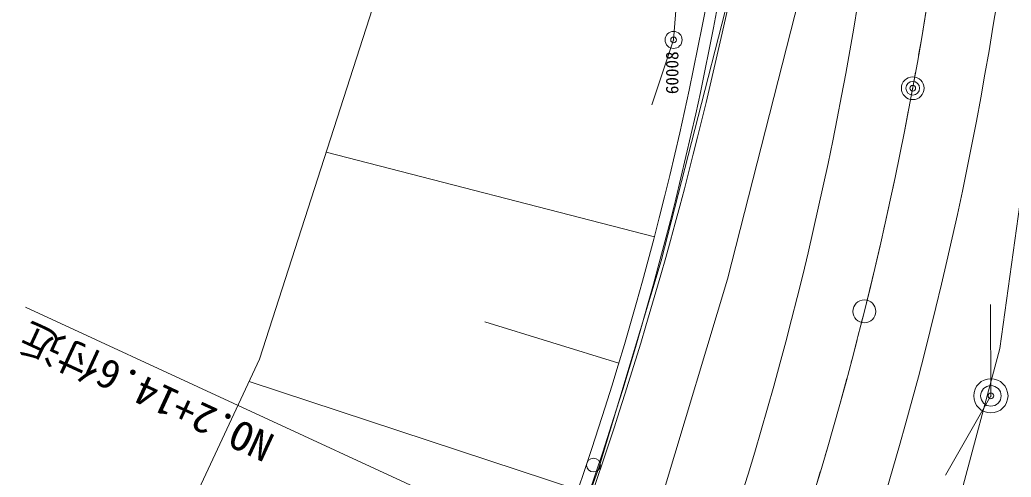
# Model space of a CAD drawing. Units: millimetres on the paper. Extents: x -427 to 422, y -327 to 297.
# Drawn here: x -288 to -201.2, y -80.8 to -40.7 of the extents above; entities that cross this region are included whole.
import ezdxf
from ezdxf.enums import TextEntityAlignment as Align

# ---------------------------------------------------------------- set-up
doc = ezdxf.new("R2010")
doc.units = ezdxf.units.MM
doc.header["$PDMODE"] = 32
doc.header["$PDSIZE"] = 0.5
doc.linetypes.add('USER3', pattern=[12, 7, -1.5, 2, -1.5])
doc.layers.add('0-8_S-SUV', color=33, linetype='Continuous', lineweight=13)
doc.styles.add('ＭＳ ゴシック', font='')
doc.styles.get('ＭＳ ゴシック').set_extended_font_data('MS Gothic')

msp = doc.modelspace()

# ---------------------------------------------------------------- linework, layer by layer
at = {"layer": '0-8_S-SUV'}
for p, q in [((-266.982, -70.469), (-254.37, -31.215)), ((-231.848, -61.843), (-225.198, -35.797)), ((-230.767, -42.506), (-230.326, -36.522)), ((-226.065, -63.449), (-219.256, -36.778)), ((-198.163, -40.122), (-202.23, -69.519)), ((-232.664, -48.198), (-230.767, -42.506)), ((-232.451, -59.749), (-261.155, -52.334)), ((-231.848, -61.843), (-237.27, -79.892)), ((-226.065, -63.449), (-231.576, -81.791)), ((-241.913, -86.961), (-287.47, -65.896)), ((-203.011, -73.674), (-203.03, -65.674)), ((-235.562, -70.824), (-247.28, -67.189)), ((-202.23, -69.519), (-207.535, -89.433)), ((-273.113, -83.56), (-266.982, -70.469)), ((-239.135, -81.891), (-267.89, -72.407)), ((-206.977, -80.622), (-203.011, -73.674)), ((-242.817, -94.98), (-237.27, -79.892))]:
    msp.add_line(p, q, dxfattribs=at)
for centre, radius in [((-230.767, -42.506), 0.75), ((-209.843, -46.736), 1), ((-209.843, -46.736), 1), ((-209.843, -46.736), 0.6), ((-209.843, -46.736), 0.6), ((-214.077, -66.279), 1), ((-203.011, -73.674), 1.5), ((-203.011, -73.674), 0.9), ((-237.775, -79.731), 0.6)]:
    msp.add_circle(centre, radius, dxfattribs=at)
for centre, radius, start, end in [((-597.313, 40.99), 379.955, 333.29062, 348.34057), ((-523.385, 15.998), 300.632, 338.43718, 350.10959), ((-523.375, 15.994), 301.623, 338.43918, 350.11482), ((-524.551, 11.218), 314, 339.34946, 351.06977), ((-524.551, 11.218), 320, 339.34636, 351.07435), ((-524.551, 11.218), 326, 339.34336, 351.07878)]:
    msp.add_arc(centre, radius, start, end, dxfattribs=at)
at = {"layer": '0-8_S-SUV', "linetype": 'USER3'}
msp.add_arc((-524.551, 11.218), 320, 339.34636, 351.07435, dxfattribs=at)
at = {"layer": '0-8_S-SUV'}
for p in [(-230.767, -42.506), (-209.843, -46.736), (-203.011, -73.674)]:
    msp.add_point(p, dxfattribs=at)

# ---------------------------------------------------------------- texts
at = {"layer": '0-8_S-SUV', "style": 'ＭＳ ゴシック'}
msp.add_text('60008', height=1.1, rotation=89.978, dxfattribs=at).set_placement((-230.019, -47.256), align=Align.BOTTOM_LEFT)
at = {"layer": '0-8_S-SUV', "style": 'ＭＳ ゴシック', "width": 1.05}
msp.add_text('NO.2+14.6付近', height=2.566, rotation=155.184, dxfattribs=at).set_placement((-265.189, -76.497), align=Align.BOTTOM_LEFT)

doc.saveas('drawing.dxf')
